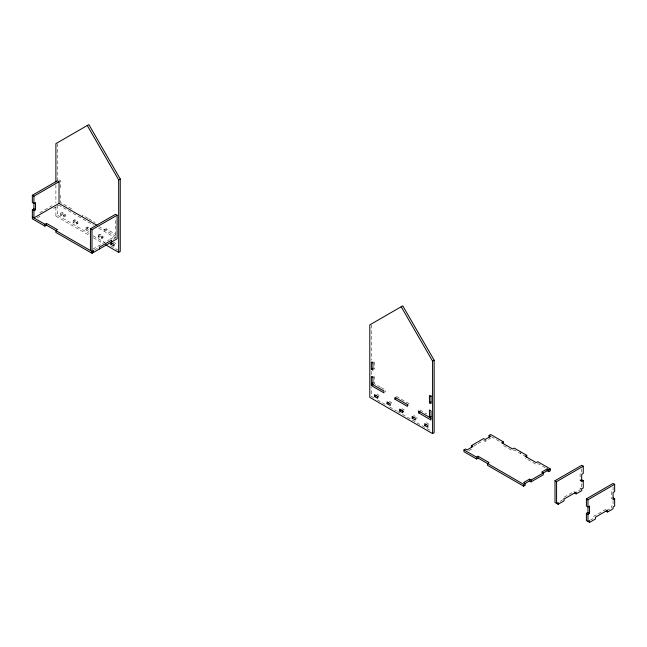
<?xml version="1.0" encoding="UTF-8"?>
<svg xmlns="http://www.w3.org/2000/svg" width="647" height="647" viewBox="0 0 647 647"><rect width="100%" height="100%" fill="white"/><g stroke="black" fill="none" stroke-linecap="round" stroke-linejoin="round"><path stroke-width="0.49" stroke-dasharray="3.23 2.43" d="M39.807 212.726L51.97 205.697M37.17 217.869L40.535 215.928M53.539 208.415L59.031 205.245L93.564 225.18M55.893 207.056L55.893 216.122L57.462 215.216L88.857 233.341M60.6 213.405L62.169 212.499L65.307 214.311L65.307 216.122L63.738 217.028L60.6 215.216L60.6 213.405L65.307 216.122M60.6 215.216L62.169 214.311L62.169 212.499M65.307 214.311L63.738 215.216L63.738 217.028M73.16 220.651L74.728 219.745L77.866 221.557L77.866 223.369L76.297 224.274L73.16 222.463L73.16 220.651L77.866 223.369M73.16 222.463L74.728 221.557L74.728 219.745M77.866 221.557L76.297 222.463L76.297 224.274M85.711 227.898L88.857 229.709L88.857 231.521L85.711 229.709L85.711 227.898L87.28 226.992L88.857 227.898M85.711 229.709L87.28 228.803L87.28 226.992M106.116 228.803L104.547 229.709L104.547 231.521L106.116 230.615L106.116 228.803L115.417 234.174M98.271 235.152L99.84 234.246L102.978 236.058L102.978 237.87L101.409 238.775L98.271 236.964L98.271 235.152L102.978 237.87M98.271 236.964L99.84 236.058L99.84 234.246M102.978 236.058L101.409 236.964L101.409 238.775M92.836 249.16L109.173 239.73M110.039 239.228L115.538 236.058L99.476 226.782M94.519 250.001L97.875 248.06M113.185 239.228L115.538 237.87L115.538 217.934M473.952 445.961L477.316 444.02M478.101 443.567L482.808 440.85M468.792 450.749L472.156 448.808M483.592 440.397L485.161 441.303L490.652 438.132M581.693 468.938L581.693 472.569L580.116 473.475L580.116 480.721L581.693 479.815M564.2 497.163L574.625 491.138M578.547 490.685L580.116 489.779L580.116 487.967L581.693 487.062L581.693 482.533M559.938 501.433L562.461 499.977L562.461 498.166L564.03 499.072M606.021 509.262L593.857 516.29L593.857 518.101L590.493 520.042M606.805 510.62L610.728 508.356M59.031 179.874L60.6 180.78L60.6 188.026L59.031 187.12M580.116 480.721L581.693 481.627M491.494 436.798L500.705 442.119M525.971 456.709L514.203 449.908L512.626 450.813L502.484 444.958M545.275 467.854L537.746 463.503L536.169 464.409L525.186 458.068M580.116 487.967L581.693 488.873M71.591 208.868L60.6 202.527L60.6 195.281M88.065 218.387L82.573 215.216L82.573 217.028M88.857 218.84L95.133 222.463M380.428 387.173L374.508 383.76L374.508 376.514M381.269 387.666L385.499 390.101L385.499 391.912M409.041 403.696L396.482 396.449L396.482 398.261M420.024 410.036L426.785 413.943M98.635 228.108L115.538 237.87M113.185 241.946L115.538 243.304L115.538 245.116L113.969 244.21M376.861 394.185L379.215 395.543M389.421 401.431L391.775 402.79L391.775 404.601M401.981 408.678L404.335 410.036M413.748 415.479L415.317 416.385M426.308 422.726L429.446 424.537M93.217 235.856L104.547 242.399M110.653 245.925L119.371 250.955M373.99 397.954L371.37 396.449L371.37 387.383M377.476 399.967L385.321 404.504M389.68 407.02L396.66 411.047M397.533 411.549L429.794 430.174M55.893 216.122L89.027 235.249M93.386 237.764L102.978 243.304M613.081 487.062L613.081 490.685M613.081 500.657L613.081 505.186L611.512 506.091L611.512 507.903M611.512 491.591L611.512 498.845M520.479 451.727L520.479 453.539M485.161 439.491L485.161 441.303M416.886 417.291L416.886 419.102M374.508 362.013L374.508 369.259M371.37 324.956L371.37 360.201M371.37 371.273L371.37 375.3M57.462 143.723L57.462 179.971M57.462 205.148L57.462 215.216M55.893 184.905L55.893 203.029"/><path stroke-width="0.97" d="M55.771 230.55L46.479 225.18L44.91 226.086L32.35 218.84L32.35 209.774L33.919 210.679L35.488 209.774L35.488 202.527L33.919 203.433L32.35 202.527L32.35 195.281L57.462 180.78L59.031 181.686L59.031 203.433L96.945 225.318M32.35 195.281L33.919 196.187L59.031 181.686M32.35 209.774L33.919 208.868L35.488 209.774M59.031 203.433L33.919 217.934L33.919 210.679M120.245 178.968L120.245 251.457L118.676 252.37L118.676 179.874L120.245 178.968L88.857 124.596L55.893 143.626L55.893 181.888M32.35 217.028L44.91 224.274L46.479 223.369L57.462 229.709L55.893 230.615L55.893 232.435L91.995 253.276L117.107 238.775L117.107 215.216L115.538 214.311L90.426 228.803L90.426 250.551M90.426 228.803L91.995 229.709L117.107 215.216M110.831 244.21L113.969 246.022L113.969 244.21L110.831 242.399L110.831 244.21L112.4 243.304M372.939 362.918L371.37 362.013L371.37 369.259L372.939 368.353M371.37 383.76L372.939 382.854M371.37 385.572L372.939 384.666L383.93 391.006L383.93 392.826L371.37 385.572L371.37 376.514L372.939 377.419M432.584 433.603L432.584 361.107L434.153 360.201L402.766 305.829L369.801 324.859L369.801 397.355L432.584 433.603L434.153 432.697L434.153 360.201M378.43 396.902L374.508 394.638L374.508 396.449L376.077 395.543M387.068 403.696L390.206 405.507L390.206 403.696L387.068 401.884L387.068 403.696L388.637 402.79M408.2 405.022L394.913 397.355L394.913 399.167L396.482 398.261M403.55 411.395L399.62 409.13L399.62 410.942L401.189 410.036M431.015 396.449L429.446 395.543L429.446 402.79L431.015 401.884M430.91 418.132L418.455 410.942L418.455 412.762L420.024 411.848M412.179 418.197L415.317 420.008L415.317 418.197L412.179 416.385L412.179 418.197L413.748 417.291M431.015 416.385L429.446 417.291L429.446 410.036L431.015 410.942L431.015 420.008L418.455 412.762M424.739 425.443L427.877 427.255L427.877 425.443L424.739 423.631L424.739 425.443L426.308 424.537M463.972 449.908L476.532 457.162L478.101 456.256L489.083 462.597L487.514 463.503L487.514 465.314L523.617 486.156L525.186 485.25L525.186 483.438L523.617 482.533L529.505 479.136L531.074 480.042L547.16 470.749L548.729 471.663L550.298 470.749L550.298 468.938L548.729 469.843L547.16 468.938L541.668 472.116L543.237 473.022L543.237 474.833L531.074 481.853L529.505 480.947L523.617 484.344L478.101 458.068L476.532 458.974L463.972 451.727L463.972 449.908L465.541 449.002L467.11 449.908L472.997 446.511L471.428 445.605L471.428 447.417M471.428 445.605L483.592 438.585L485.161 439.491L490.652 436.321L489.083 435.415L489.083 437.226M489.083 435.415L490.652 434.509L503.212 441.755L503.212 443.567M503.212 441.755L501.643 442.661L512.626 449.002L514.203 448.096L526.755 455.351L526.755 457.162M526.755 455.351L525.186 456.256L536.169 462.597L537.746 461.691L550.298 468.938M576.194 493.863L576.194 492.052L564.03 499.072L564.03 500.883L558.143 504.28L555.005 502.468L555.005 480.721L581.693 465.314L583.262 466.22L583.262 473.475L581.693 474.38L581.693 481.627L583.262 480.721L583.262 487.967L581.693 488.873L581.693 490.685L576.194 493.863L574.625 492.957M555.005 480.721L556.574 481.627L583.262 466.22M607.59 511.987L607.59 510.168L595.426 517.196L595.426 519.007L589.538 522.404L586.4 520.592L586.4 513.346L587.969 514.252L589.538 513.346L589.538 506.091L587.969 506.997L586.4 506.091L586.4 498.845L613.081 483.438L614.65 484.344L614.65 491.591L613.081 492.504L613.081 499.751L614.65 498.845L614.65 506.091L613.081 506.997L613.081 508.809L607.59 511.987L606.021 511.073M586.4 498.845L587.969 499.751L614.65 484.344M586.4 513.346L587.969 512.44L589.538 513.346M581.693 479.815L583.262 480.721M613.081 497.939L614.65 498.845M371.37 369.259L372.939 370.165L372.939 362.013M429.446 402.79L431.015 403.696L431.015 395.543M394.913 399.167L407.473 406.413L407.473 404.601M374.508 396.449L377.646 398.261L377.646 396.449M399.62 410.942L402.766 412.762L402.766 410.942M105.598 244.817L118.676 252.37M55.893 230.615L91.995 251.457L93.564 250.551L93.564 252.37M401.189 306.735L432.584 361.107M87.28 125.502L118.676 179.874M589.538 522.404L589.538 520.592L587.969 521.498L587.969 514.252M587.969 499.751L587.969 512.44M558.143 504.28L558.143 502.468L556.574 503.374L556.574 481.627M548.729 469.843L548.729 471.663M547.16 468.938L547.16 470.749M531.074 480.042L531.074 481.853M529.505 479.136L529.505 480.947M523.617 484.344L523.617 486.156M478.101 456.256L478.101 458.068M476.532 457.162L476.532 458.974M372.939 376.514L372.939 384.666M111.616 241.946L111.616 240.134L99.444 247.154L99.444 248.966M91.995 229.709L91.995 253.276M46.479 223.369L46.479 225.18M44.91 224.274L44.91 226.086M33.919 196.187L33.919 208.868"/></g></svg>
